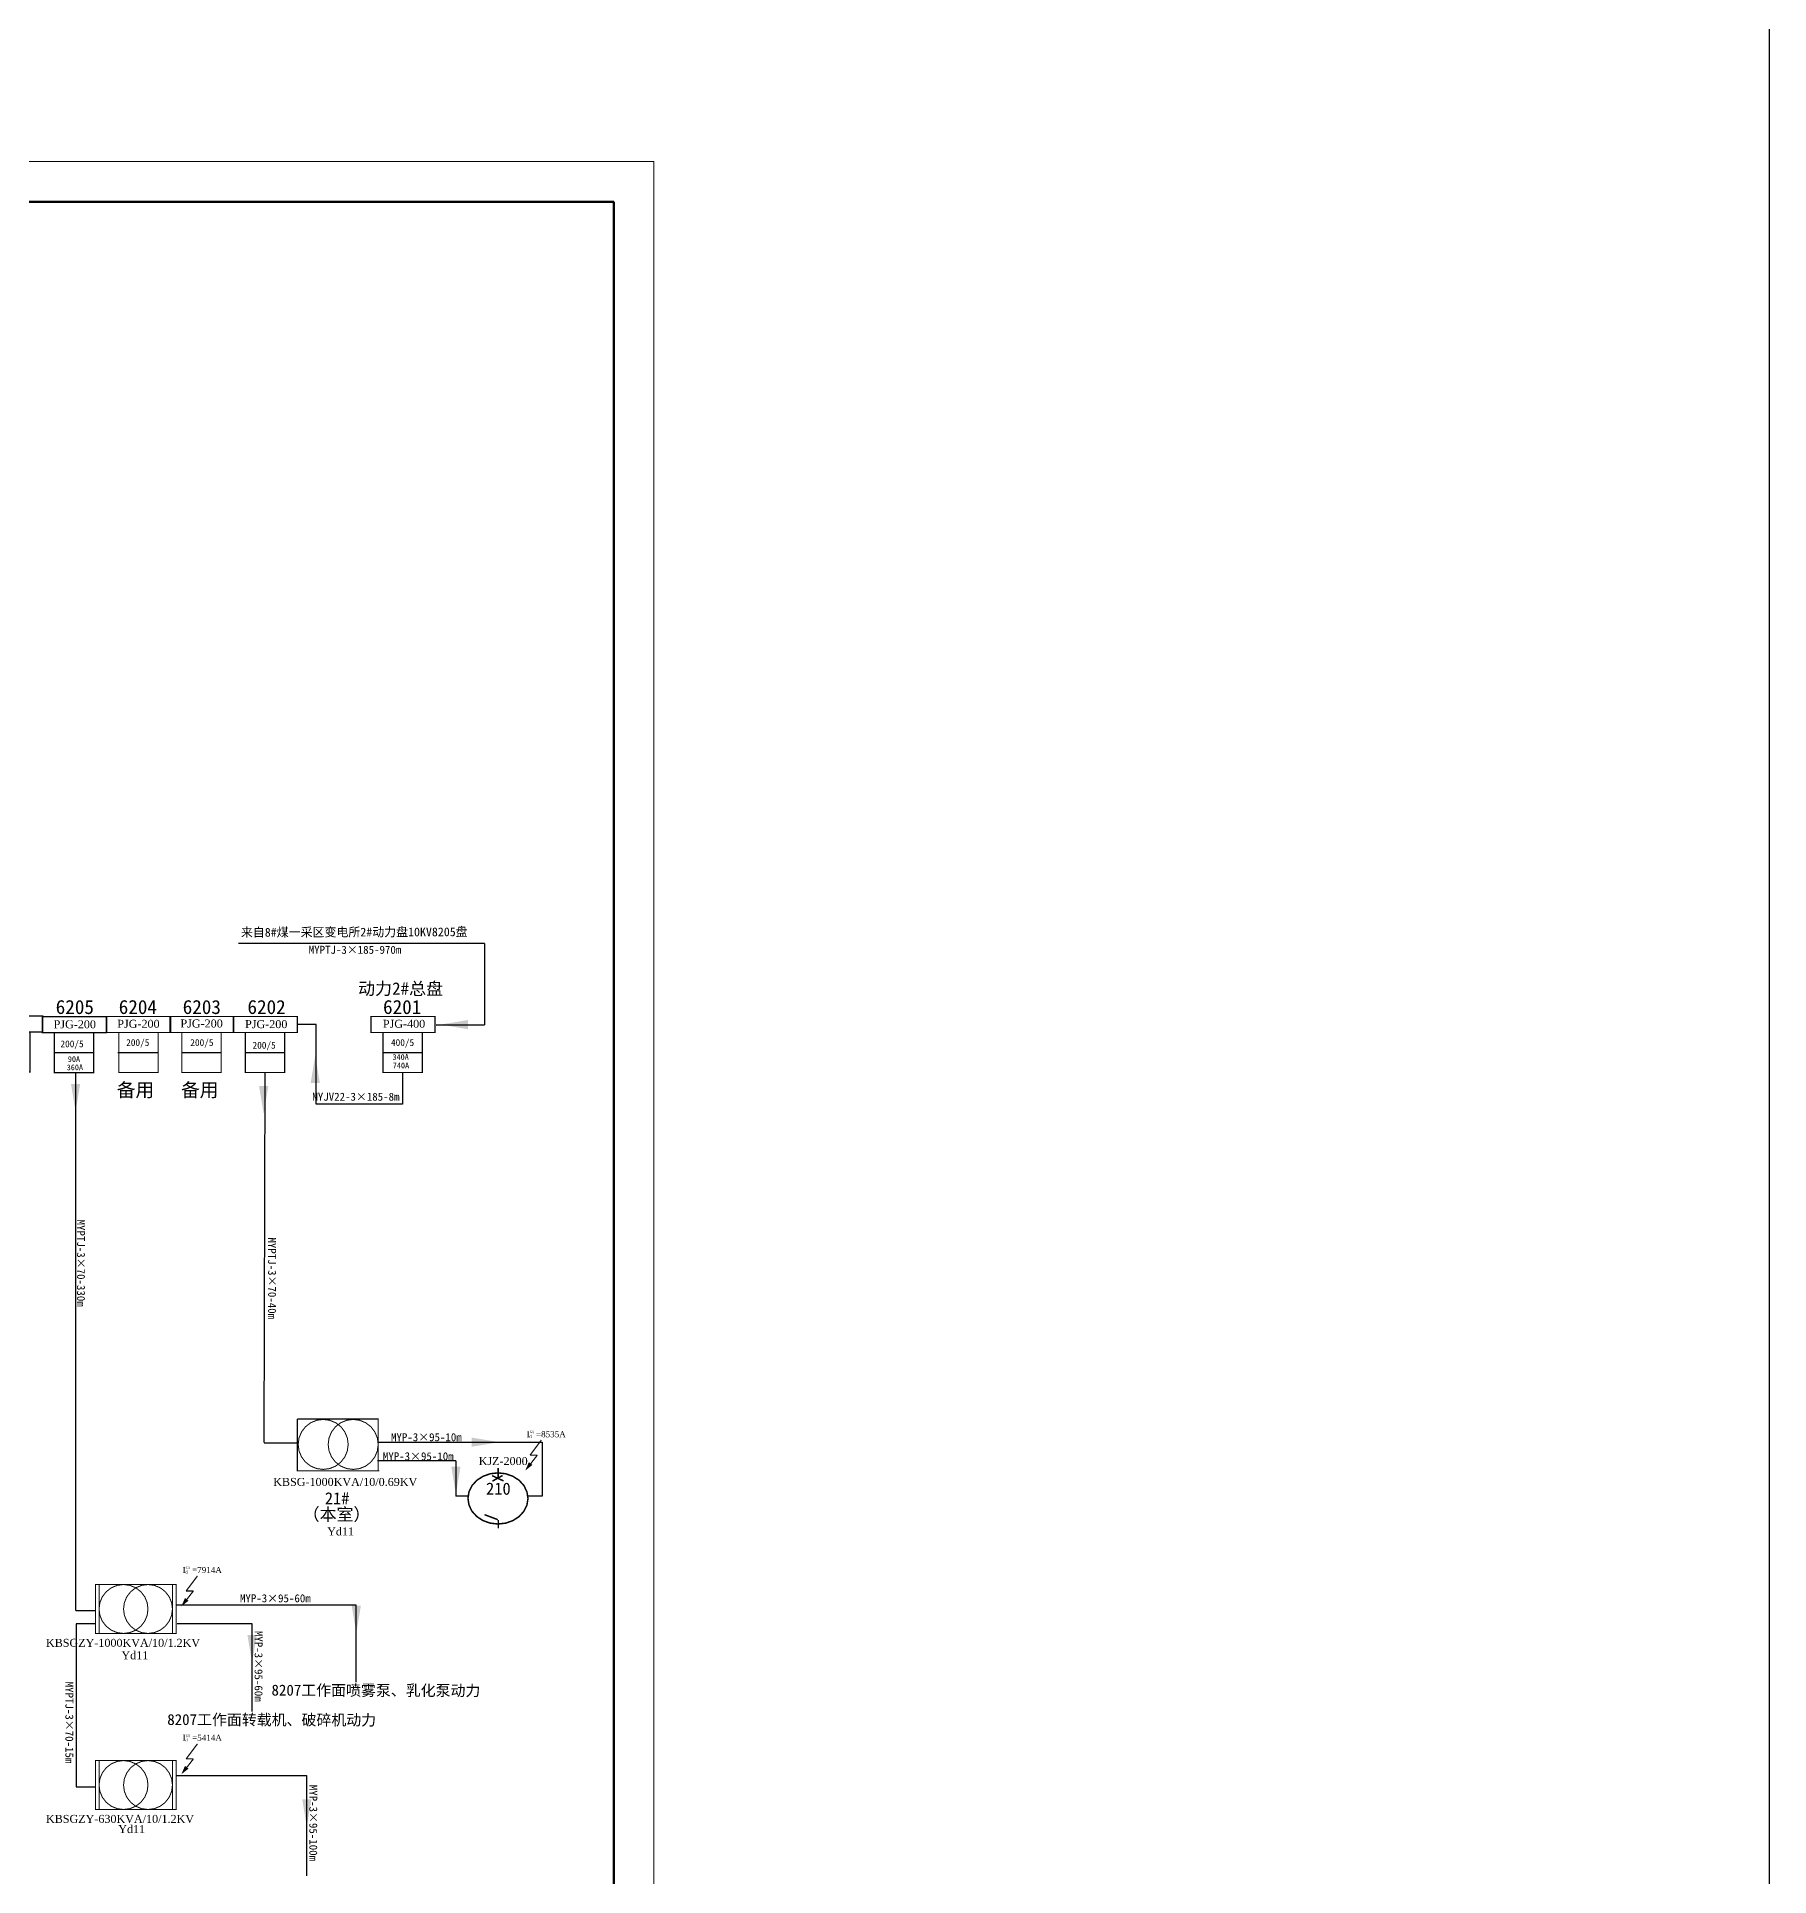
# Model space of a CAD drawing. Header units: millimetres. Extents: x 7398 to 12295, y -1725 to 5722.
# Drawn here: x 11206 to 12295, y -766 to 389 of the extents above; entities that cross this region are included whole.
import ezdxf

# ---------------------------------------------------------------- set-up
doc = ezdxf.new("R2010")
doc.units = ezdxf.units.MM
doc.linetypes.add('ACAD_ISO03W100', pattern=[30, 12, -18])
doc.layers.add('机电设备', color=7, linetype='Continuous', lineweight=0)
doc.styles.add('Times New Roman', font='times.ttf')
doc.styles.add('宋体', font='')
doc.styles.get('宋体').set_extended_font_data('宋体')

# ---------------------------------------------------------------- blocks, each defined once
blk = doc.blocks.new('lr_block_497')
at = {"layer": '机电设备', "color": 7, "const_width": 0.0003}
for points in [[(0.98765, 0.11168), (1.00365, 0.11168), (1.00365, 0.10768), (0.98765, 0.10768), (0.98765, 0.11168)], [(0.99065, 0.10768), (0.99065, 0.09768), (1.00048, 0.09768), (1.00048, 0.10768)]]:
    blk.add_lwpolyline(points, dxfattribs=at)
blk = doc.blocks.new('lr_block_435')
at = {"layer": '机电设备', "color": 7, "const_width": 0.0003}
for points in [[(1.06977, 0.11174), (1.08577, 0.11174), (1.08577, 0.10774), (1.06977, 0.10774), (1.06977, 0.11174)], [(1.07277, 0.10774), (1.07277, 0.09774), (1.0826, 0.09774), (1.0826, 0.10774)]]:
    blk.add_lwpolyline(points, dxfattribs=at)
blk = doc.blocks.new('lr_block_299')
at = {"layer": '机电设备', "color": 7, "const_width": 0.0003}
for points in [[(1.03537, 0.11174), (1.05137, 0.11174), (1.05137, 0.10774), (1.03537, 0.10774), (1.03537, 0.11174)], [(1.03838, 0.10774), (1.03838, 0.09774), (1.0482, 0.09774), (1.0482, 0.10774)]]:
    blk.add_lwpolyline(points, dxfattribs=at)
blk = doc.blocks.new('lr_block_297')
at = {"layer": '机电设备', "color": 7, "const_width": 0.0003}
for points in [[(1.0195, 0.11174), (1.0355, 0.11174), (1.0355, 0.10774), (1.0195, 0.10774), (1.0195, 0.11174)], [(1.0225, 0.10774), (1.0225, 0.09774), (1.03233, 0.09774), (1.03233, 0.10774)]]:
    blk.add_lwpolyline(points, dxfattribs=at)
blk = doc.blocks.new('lr_block_295')
at = {"layer": '机电设备', "color": 7, "const_width": 0.0003}
for points in [[(1.00375, 0.11174), (1.01975, 0.11174), (1.01975, 0.10774), (1.00375, 0.10774), (1.00375, 0.11174)], [(1.00676, 0.10774), (1.00676, 0.09774), (1.01659, 0.09774), (1.01659, 0.10774)]]:
    blk.add_lwpolyline(points, dxfattribs=at)
blk = doc.blocks.new('lr_block_293')
at = {"layer": '机电设备', "color": 7, "const_width": 0.0003}
for points in [[(0.97174, 0.11187), (0.98774, 0.11187), (0.98774, 0.10787), (0.97174, 0.10787), (0.97174, 0.11187)], [(0.97474, 0.10787), (0.97474, 0.09787), (0.98457, 0.09787), (0.98457, 0.10787)]]:
    blk.add_lwpolyline(points, dxfattribs=at)
blk = doc.blocks.new('lr_block_405')
at = {"layer": '机电设备', "color": 7, "const_width": 0.00025}
for points in [[(0.59083, 0.05987), (0.59061, 0.06149), (0.58999, 0.06299), (0.589, 0.06429), (0.5877, 0.06528), (0.58619, 0.06591), (0.58458, 0.06612), (0.58296, 0.06591), (0.58145, 0.06528), (0.58016, 0.06429), (0.57916, 0.06299), (0.57854, 0.06149), (0.57833, 0.05987), (0.57854, 0.05825), (0.57916, 0.05674), (0.58016, 0.05545), (0.58145, 0.05446), (0.58296, 0.05383), (0.58458, 0.05362), (0.58619, 0.05383), (0.5877, 0.05446), (0.589, 0.05545), (0.58999, 0.05674), (0.59061, 0.05825), (0.59083, 0.05987)], [(0.59083, 0.05237), (0.59061, 0.05399), (0.58999, 0.05549), (0.589, 0.05679), (0.5877, 0.05778), (0.58619, 0.05841), (0.58458, 0.05862), (0.58296, 0.05841), (0.58145, 0.05778), (0.58016, 0.05679), (0.57916, 0.05549), (0.57854, 0.05399), (0.57833, 0.05237), (0.57854, 0.05075), (0.57916, 0.04924), (0.58016, 0.04795), (0.58145, 0.04696), (0.58296, 0.04633), (0.58458, 0.04612), (0.58619, 0.04633), (0.5877, 0.04696), (0.589, 0.04795), (0.58999, 0.04924), (0.59061, 0.05075), (0.59083, 0.05237)]]:
    blk.add_lwpolyline(points, dxfattribs=at)
blk = doc.blocks.new('lr_block_421')
at = {"layer": '机电设备', "color": 7, "const_width": 0.000375}
for points in [[(0.62178, 0.04668), (0.62178, 0.04441)], [(0.62925, 0.03911), (0.62899, 0.04076), (0.62824, 0.04231), (0.62705, 0.04363), (0.6255, 0.04464), (0.62369, 0.04528), (0.62175, 0.0455), (0.61981, 0.04528), (0.618, 0.04464), (0.61645, 0.04363), (0.61525, 0.04231), (0.6145, 0.04076), (0.61425, 0.03911), (0.6145, 0.03746), (0.61525, 0.03592), (0.61645, 0.0346), (0.618, 0.03358), (0.61981, 0.03294), (0.62175, 0.03272), (0.62369, 0.03294), (0.6255, 0.03358), (0.62705, 0.0346), (0.62824, 0.03592), (0.62899, 0.03746), (0.62925, 0.03911)], [(0.6203, 0.0448), (0.62314, 0.04349)], [(0.62291, 0.04485), (0.62036, 0.04344)], [(0.61837, 0.03507), (0.62172, 0.03381)], [(0.62183, 0.03372), (0.62183, 0.03168)]]:
    blk.add_lwpolyline(points, dxfattribs=at)
blk = doc.blocks.new('lr_block_633')
at = {"layer": '机电设备', "true_color": 0xff0000}
blk.add_hatch(color=1, dxfattribs=at).paths.add_polyline_path([(0.74068, 0.04769), (0.74157, 0.04701), (0.7398, 0.04562)], flags=17)
at = {"layer": '机电设备', "color": 1, "true_color": 0xff0000, "const_width": 0.0003}
for points in [[(0.7438, 0.0532), (0.74098, 0.04945)], [(0.7428, 0.04945), (0.74008, 0.04597)], [(0.74098, 0.04945), (0.7428, 0.04945)]]:
    blk.add_lwpolyline(points, dxfattribs=at)
blk = doc.blocks.new('lr_block_409')
at = {"layer": '机电设备', "color": 7, "const_width": 0.00025}
for points in [[(1.00265, 0.04477), (1.00265, 0.03254), (0.98248, 0.03254), (0.98248, 0.04477), (1.00265, 0.04477)], [(0.98248, 0.04477), (0.98248, 0.03254)], [(1.00265, 0.04477), (0.98248, 0.04477)], [(0.99562, 0.03866), (0.99541, 0.04024), (0.9948, 0.04171), (0.99383, 0.04298), (0.99256, 0.04395), (0.99109, 0.04456), (0.98951, 0.04477), (0.98792, 0.04456), (0.98645, 0.04395), (0.98518, 0.04298), (0.98421, 0.04171), (0.9836, 0.04024), (0.98339, 0.03866), (0.9836, 0.03707), (0.98421, 0.0356), (0.98518, 0.03433), (0.98645, 0.03336), (0.98792, 0.03275), (0.98951, 0.03254), (0.99109, 0.03275), (0.99256, 0.03336), (0.99383, 0.03433), (0.9948, 0.0356), (0.99541, 0.03707), (0.99562, 0.03866)], [(0.98339, 0.04477), (0.98339, 0.03254)], [(1.00174, 0.03866), (1.00153, 0.04024), (1.00092, 0.04171), (0.99994, 0.04298), (0.99868, 0.04395), (0.9972, 0.04456), (0.99562, 0.04477), (0.99404, 0.04456), (0.99256, 0.04395), (0.9913, 0.04298), (0.99032, 0.04171), (0.98971, 0.04024), (0.98951, 0.03866), (0.98971, 0.03707), (0.99032, 0.0356), (0.9913, 0.03433), (0.99256, 0.03336), (0.99404, 0.03275), (0.99562, 0.03254), (0.9972, 0.03275), (0.99868, 0.03336), (0.99994, 0.03433), (1.00092, 0.0356), (1.00153, 0.03707), (1.00174, 0.03866)], [(1.00174, 0.04477), (1.00174, 0.03254)], [(1.00265, 0.04477), (1.00265, 0.03254)], [(1.00265, 0.03254), (0.98248, 0.03254)]]:
    blk.add_lwpolyline(points, dxfattribs=at)

msp = doc.modelspace()

# ---------------------------------------------------------------- hatches: boundary and pattern name
for points in [[(11460, -231.3), (11477.4, -228.4), (11477.4, -234.2)], [(11381.4, -250.7), (11384.3, -268), (11378.5, -268)], [(11230.8, -285.9), (11227.9, -268.5), (11233.7, -268.5)], [(11349, -287.3), (11346.1, -269.9), (11351.9, -269.9)], [(11497.1, -493.6), (11479.7, -496.5), (11479.7, -490.7)], [(11469.8, -526.2), (11466.9, -508.9), (11472.7, -508.9)], [(11407.2, -613.6), (11410.1, -596.3), (11404.3, -596.3)], [(11341.7, -632.2), (11344.6, -614.8), (11338.8, -614.8)], [(11376.1, -735.2), (11379, -717.9), (11373.2, -717.9)]]:
    msp.add_hatch(color=256).paths.add_polyline_path(points, flags=17)

# ---------------------------------------------------------------- linework, layer by layer
at = {"linetype": 'Continuous', "lineweight": 20}
for p, q in [((9179.9, 310.9), (11594.1, 310.9)), ((11594.1, 310.9), (11594.1, -1507.2))]:
    msp.add_line(p, q, dxfattribs=at)
at = {"linetype": 'Continuous', "lineweight": 70}
for p, q in [((9242.8, 285.7), (11569, 285.7)), ((11569, 285.7), (11569, -1482))]:
    msp.add_line(p, q, dxfattribs=at)
at = {"linetype": 'Continuous'}
for p, q in [((11487.7, -180.4), (11333.2, -180.4)), ((11457.3, -231.4), (11487.7, -231.4)), ((11457.5, -232), (11457.5, -232)), ((11349.8, -261.3), (11349.1, -493.8))]:
    msp.add_line(p, q, dxfattribs=at)
for p, q in [((11487.7, -180.4), (11487.7, -231.4)), ((11217.4, -248.8), (11242.2, -248.8)), ((11257.4, -248.8), (11282.2, -248.8)), ((11297.6, -248.8), (11322.5, -248.8)), ((11337.7, -248.8), (11362.5, -248.8)), ((11423.8, -248.8), (11448.6, -248.8)), ((11349.2, -494.1), (11369.8, -494.1)), ((11420.6, -493.6), (11524, -493.6)), ((11524, -493.6), (11524, -527.6)), ((11420.6, -505.2), (11469.8, -505.2)), ((11469.8, -505.3), (11469.8, -527.6)), ((11469.8, -527.4), (11477.1, -527.4)), ((11524, -527.6), (11515, -527.6))]:
    msp.add_line(p, q)
at = {"lineweight": -3}
for p, q in [((11230.8, -262), (11230.8, -599.4)), ((11230.9, -599.4), (11242.8, -599.4)), ((11294.2, -595.8), (11407, -595.8)), ((11407, -595.8), (11407, -644.4)), ((11242.8, -607.7), (11231.2, -607.7)), ((11231.2, -607.7), (11231.2, -710.1)), ((11294.6, -607.5), (11341.5, -607.5)), ((11341.5, -607.5), (11341.5, -662.9)), ((11294.5, -703.1), (11375.9, -703.1)), ((11375.9, -703.1), (11375.9, -766)), ((11231.2, -710.1), (11242.8, -710.1))]:
    msp.add_line(p, q, dxfattribs=at)
at = {"color": 1, "lineweight": -3}
msp.add_lwpolyline([(8525.5, 5050.8), (12295.1, 5050.8), (12295.1, -1724.5), (8525.5, -1724.5)], close=True, dxfattribs=at)
at = {"linetype": 'Continuous', "flags": 128}
msp.add_lwpolyline([(11436.3, -261.3), (11436.3, -264.8), (11436.3, -281.2), (11381.9, -281.2), (11381.9, -231.2), (11373.6, -231.2), (11370.1, -231.2)], dxfattribs=at)
at = {"layer": '机电设备', "color": 7, "const_width": 0.754}
for points in [[(11370.2, -512), (11370.2, -479.1)], [(11370.2, -479.1), (11421.3, -479.1)], [(11420.9, -511.7), (11420.9, -479.1)], [(11370.2, -511.6), (11421.6, -511.6)]]:
    msp.add_lwpolyline(points, dxfattribs=at)

# ---------------------------------------------------------------- block references
at = {"layer": '机电设备', "color": 7, "xscale": 2514.077429430967, "yscale": 2514.077429430414, "zscale": 2514.077429430664}
for name, p in [('lr_block_293', (8726.9, -507.1)), ('lr_block_497', (8726.9, -507.1)), ('lr_block_295', (8726.9, -507.1)), ('lr_block_297', (8726.9, -507.1)), ('lr_block_299', (8726.9, -507.1)), ('lr_block_435', (8726.9, -507.1)), ('lr_block_421', (9933.1, -627.3))]:
    msp.add_blockref(name, p, dxfattribs=at)
at = {"layer": '机电设备', "color": 7, "yscale": 2514.077429430414, "zscale": 2514.077429430664}
for name, p, xscale, rotation in [('lr_block_405', (11536.9, -1964.7), 2514.077429430414, 90), ('lr_block_409', (13764, -695.4), -2514.077429430216, 0.0045518845044423), ('lr_block_409', (13764, -806), -2514.077429430216, 0.0045518845044423)]:
    msp.add_blockref(name, p, dxfattribs=dict(at, xscale=xscale, rotation=rotation))
at = {"layer": '机电设备', "color": 1, "true_color": 0xff0000, "xscale": 2514.077429430967, "yscale": 2514.077429430414, "zscale": 2514.077429430664}
for p in [(9653.5, -626.1), (9437.4, -711.4), (9437.4, -816.9)]:
    msp.add_blockref('lr_block_633', p, dxfattribs=at)

# ---------------------------------------------------------------- texts
at = {"style": '宋体'}
for s, height, rotation, p in [('来自8#煤一采区变电所2#动力盘10KV8205盘', 5.502, 0.1508, (11334.7, -176.1)), ('动力2#总盘', 7.84, 359.8672, (11408.3, -212.5)), ('200/5', 4.28, 0.0648, (11221.3, -245.5)), ('200/5', 4.28, 0.0648, (11262.6, -244.7)), ('200/5', 4.28, 0.0648, (11302.9, -244.7)), ('200/5', 4.28, 0.0648, (11342, -246.4)), ('400/5', 4.28, 0.0648, (11429, -244.7)), (' 90A', 3.58, 0.4893, (11223.4, -254.8)), (' 340A', 3.58, 0.4893, (11427.4, -253.5)), (' 360A', 3.58, 0.4893, (11222.7, -260)), (' 740A', 3.58, 0.4893, (11427.6, -258.8)), ('备用', 8.57, 359.8672, (11256.7, -276.6)), ('备用', 8.57, 359.8672, (11297.1, -276.6)), ('210', 7.6, 359.8672, (11488.7, -526.6)), ('21# ', 7.6, 359.8672, (11387.4, -532.7)), ('（本室）', 7.8, 359.8672, (11373.5, -542.8)), ('8207工作面喷雾泵、乳化泵动力', 6.876, 359.8672, (11353.9, -652.8)), ('8207工作面转载机、破碎机动力', 6.876, 359.8672, (11288.4, -671.3))]:
    msp.add_text(s, height=height, rotation=rotation, dxfattribs=at).set_placement(p)
at = {"color": 7}
for s, height, style, p in [('MYPTJ-3×185-970m', 5.028, '宋体', (11377.3, -186.8)), ('PJG-200', 5.03, 'Times New Roman', (11217, -233.6)), ('PJG-200', 5.03, 'Times New Roman', (11257, -233.3)), ('PJG-200', 5.03, 'Times New Roman', (11296.7, -233.1)), ('PJG-200', 5.03, 'Times New Roman', (11337.3, -233.5)), ('PJG-400', 5.03, 'Times New Roman', (11423.9, -233.3)), ('MYJV22-3×185-8m', 5.028, '宋体', (11379.6, -279.1)), ('MYP-3×95-10m', 5.028, '宋体', (11429, -493)), ('(2)', 1.51, 'Times New Roman', (11516.2, -487.8)), ('MYP-3×95-10m', 5.028, '宋体', (11423.9, -505)), ('KJZ-2000', 5.03, 'Times New Roman', (11484.1, -508)), ('KBSG-1000KVA/10/0.69KV', 5.028, 'Times New Roman', (11355, -521.1)), ('Yd11', 5.03, 'Times New Roman', (11388.9, -552.2)), ('(2)', 1.51, 'Times New Roman', (11300.1, -573.1)), ('MYP-3×95-60m', 5.028, '宋体', (11334.1, -594.2)), ('KBSGZY-1000KVA/10/1.2KV', 5.028, 'Times New Roman', (11212.2, -622.2)), ('Yd11', 5.03, 'Times New Roman', (11259.6, -630)), ('(2)', 1.51, 'Times New Roman', (11300.1, -678.6)), ('KBSGZY-630KVA/10/1.2KV', 5.028, 'Times New Roman', (11212.2, -732.8)), ('Yd11', 5.03, 'Times New Roman', (11257.6, -739.2))]:
    msp.add_text(s, height=height, dxfattribs=dict(at, style=style)).set_placement(p)
at = {"color": 7, "style": '宋体'}
for s, height, rotation, p in [('6205', 8.82, 359.8672, (11218.3, -224.6)), ('6204', 8.82, 359.8672, (11257.9, -224.6)), ('6203', 8.82, 359.8672, (11298.1, -224.6)), ('6202', 8.82, 359.8672, (11338.8, -224.6)), ('6201', 8.82, 359.8672, (11424, -224.6)), ('MYPTJ-3×70-330m', 5.028, 270, (11231.7, -353.8)), ('MYPTJ-3×70-40m', 5.028, 270, (11351.8, -365)), ('MYP-3×95-60m', 5.028, 270, (11343.3, -612.2)), ('MYPTJ-3×70-15m', 5.028, 270, (11224.4, -644.1)), ('MYP-3×95-100m', 5.028, 270, (11377.7, -708.9))]:
    msp.add_text(s, height=height, rotation=rotation, dxfattribs=at).set_placement(p)
at = {"color": 7, "linetype": 'ACAD_ISO03W100', "style": 'Times New Roman'}
for s, height, p in [('I', 3.77, (11514.2, -490.5)), ('d', 1.89, (11515.9, -490.9)), ('=8535A', 3.77, (11520.1, -490.5)), ('I', 3.77, (11298.1, -575.8)), ('d', 1.89, (11299.8, -576.2)), ('=7914A', 3.77, (11304, -575.8)), ('I', 3.77, (11298.1, -681.2)), ('d', 1.89, (11299.8, -681.6)), ('=5414A', 3.77, (11304, -681.2))]:
    msp.add_text(s, height=height, dxfattribs=at).set_placement(p)

doc.saveas('drawing.dxf')
